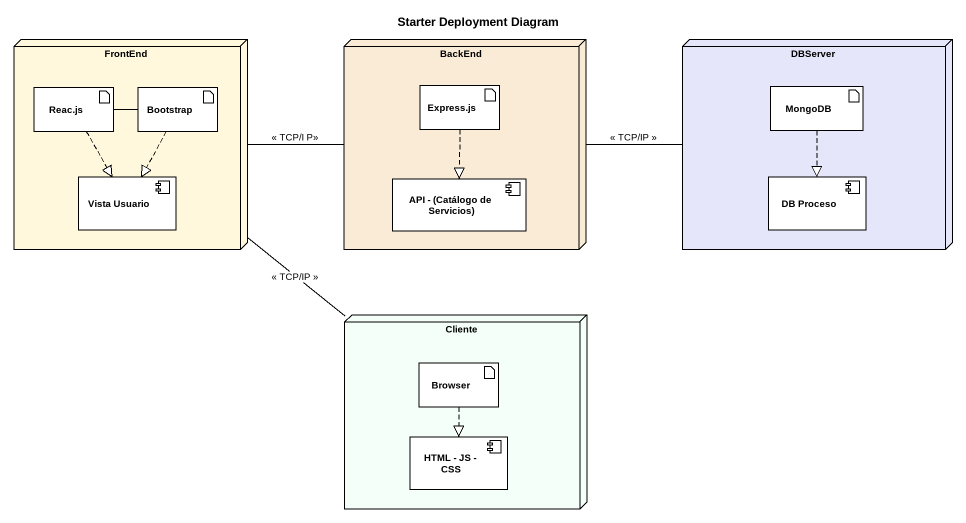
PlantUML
@startuml
title Starter Deployment Diagram
node FrontEnd #FFF8DC {
  artifact "Reac.js" as Reac_js
  artifact Bootstrap
  component "Vista Usuario" as Vista_Usuario
}
node BackEnd #FAEBD7 {
  artifact "Express.js" as Express_js
  component "API - (Catálogo de Servicios)" as API_Catálogo_de_Servicios
}
node DBServer #E6E6FA {
  artifact MongoDB
  component "DB Proceso" as DB_Proceso
}
node Cliente #F5FFFA {
  artifact Browser
  component "HTML - JS - CSS" as HTML_JS_CSS
}
FrontEnd -right- BackEnd : << TCP/I P>>
FrontEnd -- Cliente : << TCP/IP >>
BackEnd -right- DBServer : << TCP/IP >>
Reac_js -right- Bootstrap
Reac_js ..|> Vista_Usuario
Bootstrap ..|> Vista_Usuario
Express_js ..|> API_Catálogo_de_Servicios
MongoDB ..|> DB_Proceso
Browser ..|> HTML_JS_CSS
@enduml
